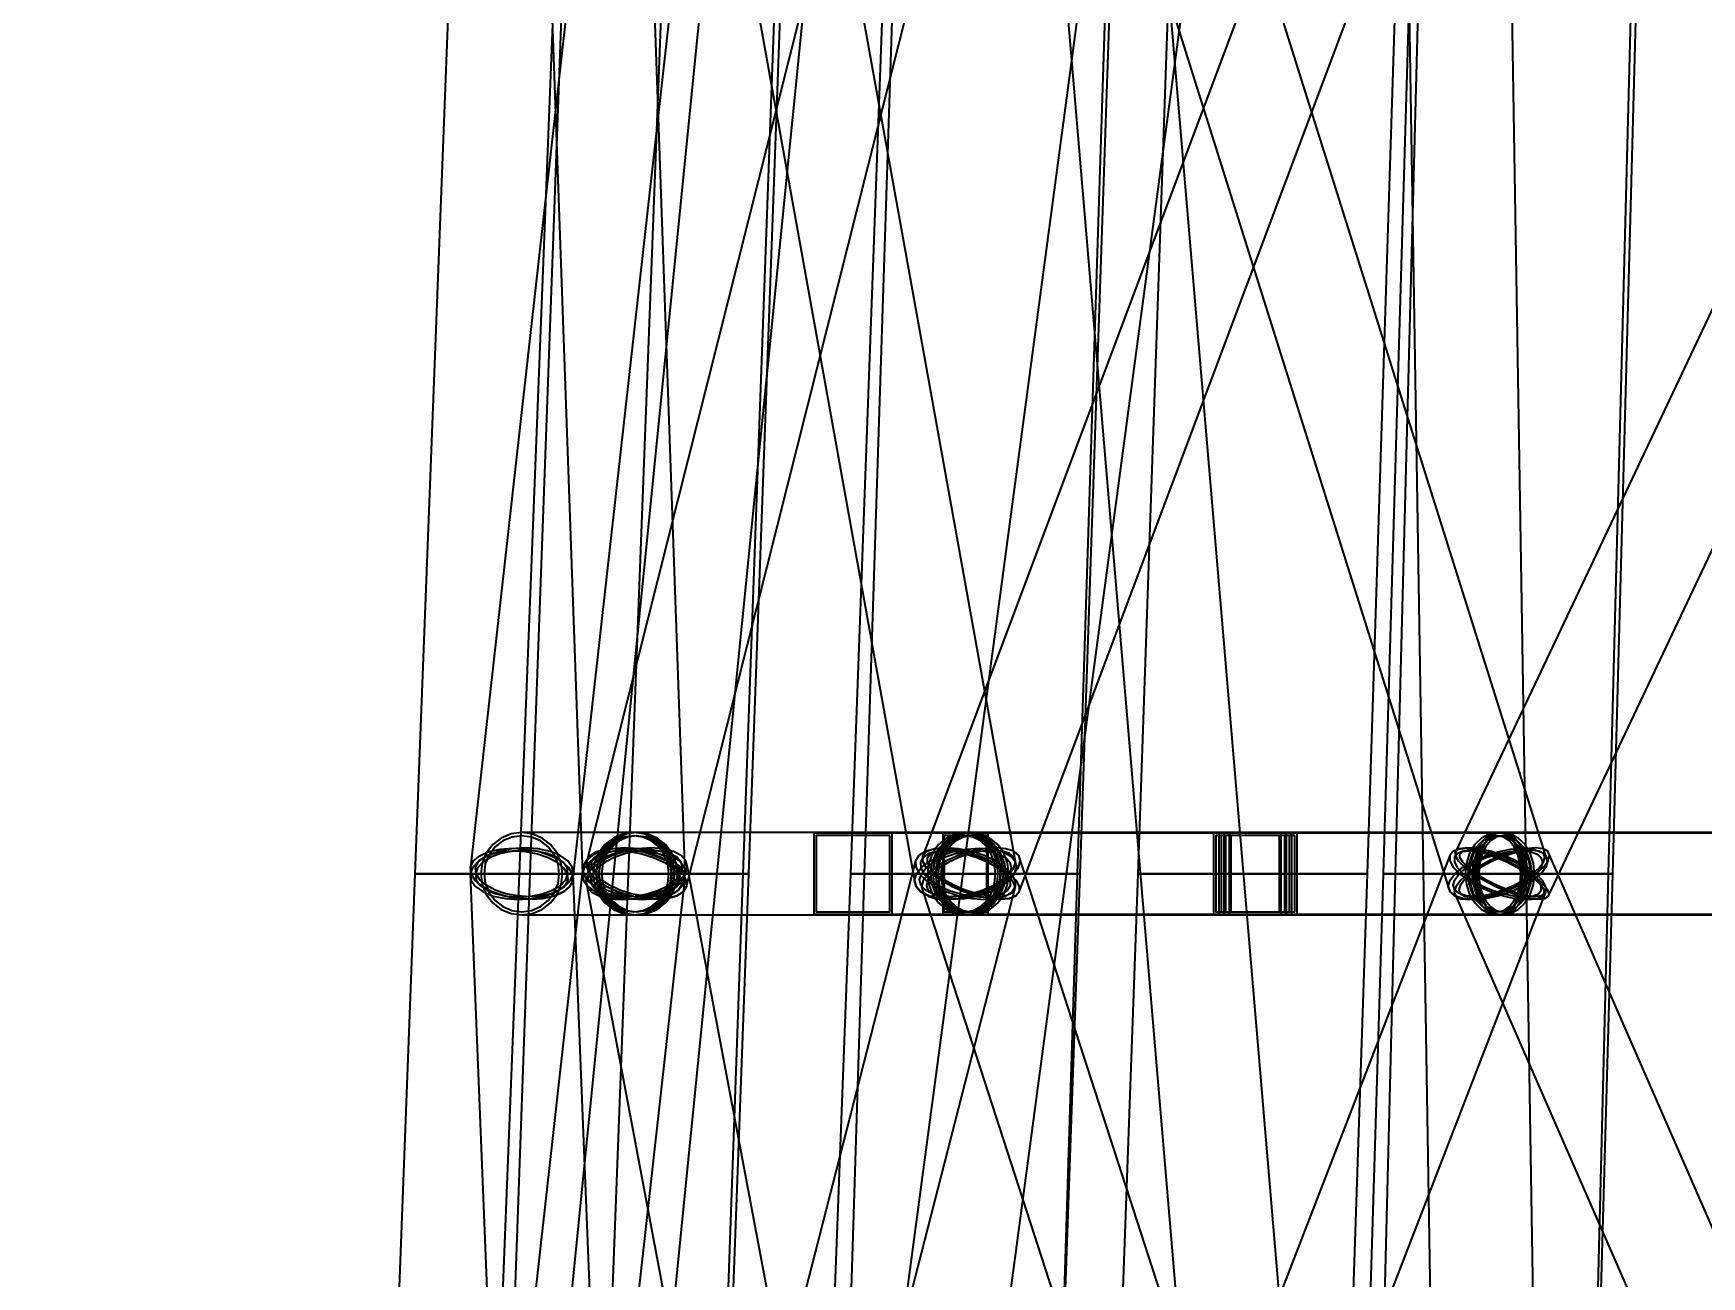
# Model space of a CAD drawing. Header units: millimetres. Extents: x -123812 to 252100, y -3000 to 639000.
# Drawn here: x -18891 to -10661, y 300514 to 306643 of the extents above; entities that cross this region are included whole.
import ezdxf

# ---------------------------------------------------------------- set-up
doc = ezdxf.new("R2010")
doc.units = ezdxf.units.MM
doc.layers.add('D-STR-DIM', color=7, linetype='Continuous', lineweight=13)
doc.layers.add('D-STR-STRC', color=7, linetype='Continuous', lineweight=25)
doc.styles.add('OpenSansCondensed-Light', font='OpenSansCondensed-Light.ttf')
doc.styles.add('TOWER_UNICODE', font='Arial Unicode.ttf')
doc.dimstyles.new('EZDXF', dxfattribs={"dimtxt": 0.25, "dimasz": 0.175, "dimexe": 0.375, "dimexo": 0.125, "dimgap": 0.1, "dimtad": 1, "dimlfac": 100, "dimzin": 12, "dimdsep": 46, "dimtxsty": 'OpenSansCondensed-Light', "dimblk": 'ARCHTICK', "dimcen": 2.5, "dimazin": 3, "dimtfac": 0.5, "dimtmove": 2, "dimatfit": 3})

# ---------------------------------------------------------------- blocks, each defined once
blk = doc.blocks.new('_ARCHTICK')
at = {"color": 0, "linetype": 'BYBLOCK', "const_width": 0.15}
blk.add_lwpolyline([(-0.5, -0.5), (0.5, 0.5)], dxfattribs=at)

msp = doc.modelspace()

# ---------------------------------------------------------------- linework, layer by layer
at = {"layer": 'D-STR-STRC'}
for points in [[(-13772.4, 325024.8), (-16276.9, 300024.8), (-16268.2, 300014.9), (-16243, 300003.9), (-16202.8, 299992.6), (-16150.5, 299981.9), (-16089.5, 299972.4), (-16024.1, 299964.8), (-15958.7, 299959.5), (-15897.7, 299957.1), (-15845.4, 299957.5), (-15805.2, 299960.9), (-15780, 299966.9), (-15771.3, 299975.2), (-13266.9, 324975.2)], [(-15332.3, 324979), (-13216.5, 299979), (-13207.9, 299970.7), (-13182.6, 299964.5), (-13142.4, 299960.6), (-13090, 299959.5), (-13028.9, 299961.1), (-12963.4, 299965.3), (-12897.9, 299972), (-12836.9, 299980.5), (-12784.4, 299990.4), (-12744.2, 300000.9), (-12718.9, 300011.3), (-12710.3, 300021), (-14826.1, 325021)], [(-11290.5, 325033.3), (-14636.1, 300033.3), (-14627.5, 300025), (-14602.4, 300015), (-14562.4, 300004), (-14510.2, 299992.7), (-14449.5, 299981.9), (-14384.3, 299972.4), (-14319.2, 299964.7), (-14258.4, 299959.4), (-14206.3, 299956.9), (-14166.3, 299957.4), (-14141.1, 299960.7), (-14132.5, 299966.7), (-10786.9, 324966.7)], [(-12401.1, 324996), (-11993.3, 299996), (-11984.7, 299984), (-11959.3, 299973), (-11918.9, 299963.9), (-11866.3, 299957.3), (-11805.1, 299953.5), (-11739.3, 299953), (-11673.6, 299955.6), (-11612.4, 299961.3), (-11559.8, 299969.6), (-11519.4, 299979.9), (-11494, 299991.7), (-11485.4, 300004), (-11893.2, 325004)], [(-8325.3, 310108.8), (-11875.6, 302608.8), (-11875.6, 302588.9), (-11860, 302562.8), (-11829.8, 302532.5), (-11787.2, 302500), (-11734.8, 302467.5), (-11676.5, 302437.2), (-11616, 302411.1), (-11557.6, 302391.2), (-11505.3, 302378.6), (-11462.5, 302374.3), (-11432.2, 302378.6), (-11416.5, 302391.2), (-7866.3, 309891.2)], [(-15892.9, 310032.6), (-16733.5, 302532.6), (-16730.8, 302500), (-16711.1, 302467.4), (-16675.8, 302437), (-16627.2, 302411), (-16568.8, 302390.9), (-16504.4, 302378.4), (-16438.4, 302374.1), (-16375.5, 302378.4), (-16319.7, 302390.9), (-16275, 302411), (-16244.4, 302437), (-16230, 302467.4), (-15389.3, 309967.4)], [(-14269, 310062.9), (-16160.9, 302562.9), (-16160.1, 302532.6), (-16142.6, 302500), (-16109.6, 302467.4), (-16063.3, 302437.1), (-16006.9, 302411), (-15944.2, 302391), (-15879.5, 302378.4), (-15817.3, 302374.2), (-15761.6, 302378.4), (-15716.4, 302391), (-15684.7, 302411), (-15668.8, 302437.1), (-13776.8, 309937.1)], [(-15894.1, 309967.4), (-14543.2, 302467.4), (-14535.9, 302437.1), (-14512, 302411), (-14473.2, 302391), (-14422, 302378.4), (-14362, 302374.2), (-14297.3, 302378.4), (-14232.2, 302391), (-14171.2, 302411), (-14118.5, 302437.1), (-14077.6, 302467.4), (-14051.3, 302500), (-14041.5, 302532.6), (-15392.4, 310032.6)], [(-11687.3, 310088.9), (-14503.5, 302588.9), (-14503.8, 302562.9), (-14487.8, 302532.5), (-14456.7, 302500), (-14412.5, 302467.5), (-14358.4, 302437.1), (-14297.9, 302411.1), (-14235.2, 302391.1), (-14174.6, 302378.5), (-14120.2, 302374.3), (-14075.7, 302378.5), (-14044.1, 302391.1), (-14027.7, 302411.1), (-11211.5, 309911.1)], [(-14271.5, 309937.2), (-11910.4, 302437.2), (-11902.1, 302411.1), (-11877.6, 302391.2), (-11838.8, 302378.6), (-11788.1, 302374.3), (-11729.2, 302378.6), (-11666, 302391.2), (-11602.7, 302411.1), (-11543.8, 302437.2), (-11493.3, 302467.5), (-11454.5, 302500), (-11430.1, 302532.5), (-11421.8, 302562.8), (-13782.9, 310062.8)], [(-16447.3, 310000), (-16181.7, 302500), (-16176.6, 302467.4), (-16154.6, 302437), (-16117.1, 302411), (-16066.8, 302390.9), (-16007, 302378.4), (-15941.9, 302374.1), (-15875.8, 302378.4), (-15813.3, 302390.9), (-15758.6, 302411), (-15715.5, 302437), (-15686.9, 302467.4), (-15674.7, 302500), (-15940.2, 310000)], [(-8247.6, 302703.2), (-11666.1, 302703.2), (-11698, 302696.3), (-11727.8, 302676), (-11753.4, 302643.7), (-11773, 302601.6), (-11785.3, 302552.6), (-11789.5, 302500), (-11785.3, 302447.4), (-11773, 302398.4), (-11753.4, 302356.3), (-11727.8, 302324), (-11698, 302303.7), (-11666.1, 302296.8), (-8247.6, 302296.8)], [(-8234.2, 302703.2), (-11646.1, 302703.2), (-11678.1, 302696.3), (-11708, 302676), (-11733.7, 302643.7), (-11753.3, 302601.6), (-11765.7, 302552.6), (-11769.9, 302500), (-11765.7, 302447.4), (-11753.3, 302398.4), (-11733.7, 302356.3), (-11708, 302324), (-11678.1, 302303.7), (-11646.1, 302296.8), (-8234.2, 302296.8)], [(-16514.9, 294967.1), (-15676.5, 302467.1), (-15679, 302500), (-15698.5, 302532.9), (-15733.6, 302563.6), (-15782, 302589.9), (-15840.4, 302610.1), (-15904.8, 302622.8), (-15970.7, 302627.1), (-16033.8, 302622.8), (-16089.6, 302610.1), (-16134.5, 302589.9), (-16165.3, 302563.6), (-16179.9, 302532.9), (-17018.3, 295032.9)], [(-15928.3, 295000), (-16228.4, 302500), (-16233.1, 302532.9), (-16254.7, 302563.6), (-16291.8, 302590), (-16341.9, 302610.2), (-16401.5, 302622.9), (-16466.6, 302627.2), (-16532.7, 302622.9), (-16595.3, 302610.2), (-16650.2, 302590), (-16693.6, 302563.6), (-16722.6, 302532.9), (-16735.1, 302500), (-16435.1, 295000)], [(-15970, 294936.4), (-14046.4, 302436.4), (-14047.2, 302467.1), (-14064.7, 302500), (-14097.7, 302532.9), (-14143.9, 302563.6), (-14200.3, 302589.9), (-14262.9, 302610.2), (-14327.6, 302622.9), (-14389.8, 302627.2), (-14445.4, 302622.9), (-14490.6, 302610.2), (-14522.3, 302589.9), (-14538.3, 302563.6), (-16461.8, 295063.6)], [(-14249.4, 295033), (-15664.3, 302533), (-15671.1, 302563.7), (-15694.4, 302590.1), (-15732.8, 302610.3), (-15783.6, 302623.1), (-15843.3, 302627.4), (-15907.9, 302623.1), (-15973, 302610.3), (-16034.1, 302590.1), (-16087.1, 302563.7), (-16128.3, 302533), (-16155, 302500), (-16165.3, 302467), (-14750.3, 294967)], [(-14330.9, 294909.8), (-11428.7, 302409.8), (-11428.9, 302436.2), (-11445.3, 302467), (-11476.7, 302500), (-11521.1, 302533), (-11575.3, 302563.8), (-11635.7, 302590.2), (-11698.2, 302610.4), (-11758.5, 302623.2), (-11812.5, 302627.5), (-11856.5, 302623.2), (-11887.6, 302610.4), (-11903.5, 302590.2), (-14805.7, 295090.2)], [(-11598.8, 295090.2), (-14029.9, 302590.2), (-14054.1, 302610.5), (-14092.7, 302623.2), (-14143.1, 302627.6), (-14201.8, 302623.2), (-14264.9, 302610.5), (-14328, 302590.2), (-14386.9, 302563.8), (-14437.5, 302533), (-14476.4, 302500), (-14500.9, 302467), (-14509.4, 302436.2), (-14501.3, 302409.8), (-12070.2, 294909.8)], [(-8139.5, 295110.6), (-11419.4, 302610.6), (-11443.3, 302623.4), (-11481, 302627.7), (-11530, 302623.4), (-11586.9, 302610.6), (-11647.8, 302590.3), (-11708.6, 302563.9), (-11765.1, 302533.1), (-11813.6, 302500), (-11850.6, 302466.9), (-11873.6, 302436.1), (-11881.2, 302409.7), (-11872.7, 302389.4), (-8592.9, 294889.4)]]:
    msp.add_lwpolyline(points, dxfattribs=at)
for points in [[(-17008, 302500), (-15955.5, 302500), (-15668.2, 310000), (-16719.3, 310000)], [(-16494.7, 302500), (-15361.7, 302500), (-15086.6, 310000), (-16199.8, 310000)], [(-16441.1, 302500), (-15388.6, 302500), (-15115.5, 310000), (-16166.7, 310000)], [(-14858.9, 302500), (-13725.8, 302500), (-13470.6, 310000), (-14583.8, 310000)], [(-14791.9, 302500), (-13739.3, 302500), (-13497.3, 310000), (-14548.5, 310000)], [(-13442.8, 302500), (-12309.8, 302500), (-12069.1, 310000), (-13182.3, 310000)], [(-12232.6, 302500), (-11099.6, 302500), (-10896, 310000), (-12009.2, 310000)], [(-12172.3, 302500), (-11119.8, 302500), (-10923.8, 310000), (-11974.9, 310000)], [(-16683.3, 302500), (-16676.4, 302447.4), (-16656.3, 302398.4), (-16624.2, 302356.3), (-16582.5, 302324), (-16533.9, 302303.7), (-16481.7, 302296.8), (-15928.2, 302296.8), (-15876, 302303.7), (-15827.4, 302324), (-15785.7, 302356.3), (-15753.7, 302398.4), (-15733.5, 302447.4), (-15726.7, 302500), (-15733.5, 302552.6), (-15753.7, 302601.6), (-15785.7, 302643.7), (-15827.4, 302676), (-15876, 302696.3), (-15928.2, 302703.2), (-16481.7, 302703.2), (-16533.9, 302696.3), (-16582.5, 302676), (-16624.2, 302643.7), (-16656.3, 302601.6), (-16676.4, 302552.6)], [(-16683.3, 302500), (-16676.4, 302447.4), (-16656.3, 302398.4), (-16624.2, 302356.3), (-16582.5, 302324), (-16533.9, 302303.7), (-16481.7, 302296.8), (-16429.6, 302303.7), (-16381, 302324), (-16339.3, 302356.3), (-16307.2, 302398.4), (-16287.1, 302447.4), (-16280.2, 302500), (-16287.1, 302552.6), (-16307.2, 302601.6), (-16339.3, 302643.7), (-16381, 302676), (-16429.6, 302696.3), (-16481.7, 302703.2), (-16533.9, 302696.3), (-16582.5, 302676), (-16624.2, 302643.7), (-16656.3, 302601.6), (-16676.4, 302552.6)], [(-16683.2, 302500), (-16676.3, 302447.4), (-16656.2, 302398.4), (-16624.2, 302356.3), (-16582.5, 302324), (-16533.9, 302303.7), (-16481.7, 302296.8), (-15914.8, 302296.8), (-15862.7, 302303.7), (-15814.1, 302324), (-15772.4, 302356.3), (-15740.4, 302398.4), (-15720.3, 302447.4), (-15713.4, 302500), (-15720.3, 302552.6), (-15740.4, 302601.6), (-15772.4, 302643.7), (-15814.1, 302676), (-15862.7, 302696.3), (-15914.8, 302703.2), (-16481.7, 302703.2), (-16533.9, 302696.3), (-16582.5, 302676), (-16624.2, 302643.7), (-16656.2, 302601.6), (-16676.3, 302552.6)], [(-16683.2, 302500), (-16676.3, 302447.4), (-16656.2, 302398.4), (-16624.2, 302356.3), (-16582.5, 302324), (-16533.9, 302303.7), (-16481.7, 302296.8), (-16429.6, 302303.7), (-16381, 302324), (-16339.3, 302356.3), (-16307.3, 302398.4), (-16287.2, 302447.4), (-16280.3, 302500), (-16287.2, 302552.6), (-16307.3, 302601.6), (-16339.3, 302643.7), (-16381, 302676), (-16429.6, 302696.3), (-16481.7, 302703.2), (-16533.9, 302696.3), (-16582.5, 302676), (-16624.2, 302643.7), (-16656.2, 302601.6), (-16676.3, 302552.6)], [(-16129.7, 302500), (-16122.8, 302447.4), (-16102.7, 302398.4), (-16070.7, 302356.3), (-16029, 302324), (-15980.3, 302303.7), (-15928.2, 302296.8), (-15876, 302303.7), (-15827.4, 302324), (-15785.7, 302356.3), (-15753.7, 302398.4), (-15733.5, 302447.4), (-15726.7, 302500), (-15733.5, 302552.6), (-15753.7, 302601.6), (-15785.7, 302643.7), (-15827.4, 302676), (-15876, 302696.3), (-15928.2, 302703.2), (-15980.3, 302696.3), (-16029, 302676), (-16070.7, 302643.7), (-16102.7, 302601.6), (-16122.8, 302552.6)], [(-16116.3, 302500), (-16109.4, 302447.4), (-16089.3, 302398.4), (-16057.3, 302356.3), (-16015.5, 302324), (-15967, 302303.7), (-15914.8, 302296.8), (-15862.7, 302303.7), (-15814.1, 302324), (-15772.4, 302356.3), (-15740.4, 302398.4), (-15720.3, 302447.4), (-15713.4, 302500), (-15720.3, 302552.6), (-15740.4, 302601.6), (-15772.4, 302643.7), (-15814.1, 302676), (-15862.7, 302696.3), (-15914.8, 302703.2), (-15967, 302696.3), (-16015.5, 302676), (-16057.3, 302643.7), (-16089.3, 302601.6), (-16109.4, 302552.6)], [(-16116.1, 302500), (-16109.7, 302447.4), (-16090.9, 302398.4), (-16061.1, 302356.3), (-16022.2, 302324), (-15976.8, 302303.7), (-15928.2, 302296.8), (-14292.3, 302296.8), (-14243.7, 302303.7), (-14198.4, 302324), (-14159.5, 302356.3), (-14129.6, 302398.4), (-14110.8, 302447.4), (-14104.4, 302500), (-14110.8, 302552.6), (-14129.6, 302601.6), (-14159.5, 302643.7), (-14198.4, 302676), (-14243.7, 302696.3), (-14292.3, 302703.2), (-15928.2, 302703.2), (-15976.8, 302696.3), (-16022.2, 302676), (-16061.1, 302643.7), (-16090.9, 302601.6), (-16109.7, 302552.6)], [(-16116.1, 302500), (-16109.7, 302447.4), (-16090.9, 302398.4), (-16061.1, 302356.3), (-16022.2, 302324), (-15976.8, 302303.7), (-15928.2, 302296.8), (-15879.6, 302303.7), (-15834.2, 302324), (-15795.3, 302356.3), (-15765.4, 302398.4), (-15746.7, 302447.4), (-15740.3, 302500), (-15746.7, 302552.6), (-15765.4, 302601.6), (-15795.3, 302643.7), (-15834.2, 302676), (-15879.6, 302696.3), (-15928.2, 302703.2), (-15976.8, 302696.3), (-16022.2, 302676), (-16061.1, 302643.7), (-16090.9, 302601.6), (-16109.7, 302552.6)], [(-16102.5, 302500), (-16096.1, 302447.4), (-16077.4, 302398.4), (-16047.6, 302356.3), (-16008.7, 302324), (-15963.4, 302303.7), (-15914.8, 302296.8), (-14265.6, 302296.8), (-14217, 302303.7), (-14171.8, 302324), (-14132.9, 302356.3), (-14103.1, 302398.4), (-14084.3, 302447.4), (-14077.9, 302500), (-14084.3, 302552.6), (-14103.1, 302601.6), (-14132.9, 302643.7), (-14171.8, 302676), (-14217, 302696.3), (-14265.6, 302703.2), (-15914.8, 302703.2), (-15963.4, 302696.3), (-16008.7, 302676), (-16047.6, 302643.7), (-16077.4, 302601.6), (-16096.1, 302552.6)], [(-16102.5, 302500), (-16096.1, 302447.4), (-16077.4, 302398.4), (-16047.6, 302356.3), (-16008.7, 302324), (-15963.4, 302303.7), (-15914.8, 302296.8), (-15866.3, 302303.7), (-15821, 302324), (-15782.1, 302356.3), (-15752.3, 302398.4), (-15733.5, 302447.4), (-15727.1, 302500), (-15733.5, 302552.6), (-15752.3, 302601.6), (-15782.1, 302643.7), (-15821, 302676), (-15866.3, 302696.3), (-15914.8, 302703.2), (-15963.4, 302696.3), (-16008.7, 302676), (-16047.6, 302643.7), (-16077.4, 302601.6), (-16096.1, 302552.6)], [(-15039.9, 302300), (-12683, 302300), (-12683, 302700), (-15039.9, 302700)], [(-14653.3, 302700), (-15039.9, 302700), (-15039.9, 302300), (-14653.3, 302300)], [(-15039.8, 302300), (-12656.4, 302300), (-12656.4, 302700), (-15039.8, 302700)], [(-14653.5, 302700), (-15039.8, 302700), (-15039.8, 302300), (-14653.5, 302300)], [(-14480.3, 302500), (-14473.9, 302447.4), (-14455.1, 302398.4), (-14425.2, 302356.3), (-14386.3, 302324), (-14341, 302303.7), (-14292.3, 302296.8), (-14243.7, 302303.7), (-14198.4, 302324), (-14159.5, 302356.3), (-14129.6, 302398.4), (-14110.8, 302447.4), (-14104.4, 302500), (-14110.8, 302552.6), (-14129.6, 302601.6), (-14159.5, 302643.7), (-14198.4, 302676), (-14243.7, 302696.3), (-14292.3, 302703.2), (-14341, 302696.3), (-14386.3, 302676), (-14425.2, 302643.7), (-14455.1, 302601.6), (-14473.9, 302552.6)], [(-14453.3, 302500), (-14446.9, 302447.4), (-14428.2, 302398.4), (-14398.3, 302356.3), (-14359.5, 302324), (-14314.2, 302303.7), (-14265.6, 302296.8), (-14217, 302303.7), (-14171.8, 302324), (-14132.9, 302356.3), (-14103.1, 302398.4), (-14084.3, 302447.4), (-14077.9, 302500), (-14084.3, 302552.6), (-14103.1, 302601.6), (-14132.9, 302643.7), (-14171.8, 302676), (-14217, 302696.3), (-14265.6, 302703.2), (-14314.2, 302696.3), (-14359.5, 302676), (-14398.3, 302643.7), (-14428.2, 302601.6), (-14446.9, 302552.6)], [(-14453.3, 302500), (-14447.8, 302447.4), (-14431.7, 302398.4), (-14406.1, 302356.3), (-14372.8, 302324), (-14334, 302303.7), (-14292.3, 302296.8), (-11666.1, 302296.8), (-11624.5, 302303.7), (-11585.6, 302324), (-11552.3, 302356.3), (-11526.8, 302398.4), (-11510.7, 302447.4), (-11505.2, 302500), (-11510.7, 302552.6), (-11526.8, 302601.6), (-11552.3, 302643.7), (-11585.6, 302676), (-11624.5, 302696.3), (-11666.1, 302703.2), (-14292.3, 302703.2), (-14334, 302696.3), (-14372.8, 302676), (-14406.1, 302643.7), (-14431.7, 302601.6), (-14447.8, 302552.6)], [(-14453.3, 302500), (-14447.8, 302447.4), (-14431.7, 302398.4), (-14406.1, 302356.3), (-14372.8, 302324), (-14334, 302303.7), (-14292.3, 302296.8), (-14250.7, 302303.7), (-14211.9, 302324), (-14178.6, 302356.3), (-14153, 302398.4), (-14136.9, 302447.4), (-14131.4, 302500), (-14136.9, 302552.6), (-14153, 302601.6), (-14178.6, 302643.7), (-14211.9, 302676), (-14250.7, 302696.3), (-14292.3, 302703.2), (-14334, 302696.3), (-14372.8, 302676), (-14406.1, 302643.7), (-14431.7, 302601.6), (-14447.8, 302552.6)], [(-14426.9, 302500), (-14421.4, 302447.4), (-14405.3, 302398.4), (-14379.6, 302356.3), (-14346.3, 302324), (-14307.4, 302303.7), (-14265.6, 302296.8), (-11646.1, 302296.8), (-11604.3, 302303.7), (-11565.4, 302324), (-11532, 302356.3), (-11506.4, 302398.4), (-11490.3, 302447.4), (-11484.8, 302500), (-11490.3, 302552.6), (-11506.4, 302601.6), (-11532, 302643.7), (-11565.4, 302676), (-11604.3, 302696.3), (-11646.1, 302703.2), (-14265.6, 302703.2), (-14307.4, 302696.3), (-14346.3, 302676), (-14379.6, 302643.7), (-14405.3, 302601.6), (-14421.4, 302552.6)], [(-14426.9, 302500), (-14421.4, 302447.4), (-14405.3, 302398.4), (-14379.6, 302356.3), (-14346.3, 302324), (-14307.4, 302303.7), (-14265.6, 302296.8), (-14223.9, 302303.7), (-14185, 302324), (-14151.6, 302356.3), (-14126, 302398.4), (-14109.9, 302447.4), (-14104.4, 302500), (-14109.9, 302552.6), (-14126, 302601.6), (-14151.6, 302643.7), (-14185, 302676), (-14223.9, 302696.3), (-14265.6, 302703.2), (-14307.4, 302696.3), (-14346.3, 302676), (-14379.6, 302643.7), (-14405.3, 302601.6), (-14421.4, 302552.6)], [(-14403.7, 302300), (-7317.9, 302300), (-7317.9, 302700), (-14403.7, 302700)], [(-14181, 302700), (-14403.7, 302700), (-14403.7, 302300), (-14181, 302300)], [(-12683, 302700), (-13069.6, 302700), (-13069.6, 302300), (-12683, 302300)], [(-12656.4, 302700), (-13042.7, 302700), (-13042.7, 302300), (-12656.4, 302300)], [(-13017.4, 302300), (-7288.3, 302300), (-7288.3, 302700), (-13017.4, 302700)], [(-12735.2, 302700), (-13017.4, 302700), (-13017.4, 302300), (-12735.2, 302300)], [(-12991.1, 302300), (-7275.7, 302300), (-7275.7, 302700), (-12991.1, 302700)], [(-12708, 302700), (-12991.1, 302700), (-12991.1, 302300), (-12708, 302300)], [(-11827, 302500), (-11821.5, 302447.4), (-11805.4, 302398.4), (-11779.9, 302356.3), (-11746.6, 302324), (-11707.7, 302303.7), (-11666.1, 302296.8), (-11624.5, 302303.7), (-11585.6, 302324), (-11552.3, 302356.3), (-11526.8, 302398.4), (-11510.7, 302447.4), (-11505.2, 302500), (-11510.7, 302552.6), (-11526.8, 302601.6), (-11552.3, 302643.7), (-11585.6, 302676), (-11624.5, 302696.3), (-11666.1, 302703.2), (-11707.7, 302696.3), (-11746.6, 302676), (-11779.9, 302643.7), (-11805.4, 302601.6), (-11821.5, 302552.6)], [(-11807.3, 302500), (-11801.8, 302447.4), (-11785.7, 302398.4), (-11760.1, 302356.3), (-11726.7, 302324), (-11687.8, 302303.7), (-11646.1, 302296.8), (-11604.3, 302303.7), (-11565.4, 302324), (-11532, 302356.3), (-11506.4, 302398.4), (-11490.3, 302447.4), (-11484.8, 302500), (-11490.3, 302552.6), (-11506.4, 302601.6), (-11532, 302643.7), (-11565.4, 302676), (-11604.3, 302696.3), (-11646.1, 302703.2), (-11687.8, 302696.3), (-11726.7, 302676), (-11760.1, 302643.7), (-11785.7, 302601.6), (-11801.8, 302552.6)], [(-11789.5, 302500), (-11785.3, 302447.4), (-11773, 302398.4), (-11753.4, 302356.3), (-11727.8, 302324), (-11698, 302303.7), (-11666.1, 302296.8), (-11634.2, 302303.7), (-11604.4, 302324), (-11578.8, 302356.3), (-11559.2, 302398.4), (-11546.9, 302447.4), (-11542.7, 302500), (-11546.9, 302552.6), (-11559.2, 302601.6), (-11578.8, 302643.7), (-11604.4, 302676), (-11634.2, 302696.3), (-11666.1, 302703.2), (-11698, 302696.3), (-11727.8, 302676), (-11753.4, 302643.7), (-11773, 302601.6), (-11785.3, 302552.6)], [(-11769.9, 302500), (-11765.7, 302447.4), (-11753.3, 302398.4), (-11733.7, 302356.3), (-11708, 302324), (-11678.1, 302303.7), (-11646.1, 302296.8), (-11614, 302303.7), (-11584.1, 302324), (-11558.4, 302356.3), (-11538.8, 302398.4), (-11526.4, 302447.4), (-11522.2, 302500), (-11526.4, 302552.6), (-11538.8, 302601.6), (-11558.4, 302643.7), (-11584.1, 302676), (-11614, 302696.3), (-11646.1, 302703.2), (-11678.1, 302696.3), (-11708, 302676), (-11733.7, 302643.7), (-11753.3, 302601.6), (-11765.7, 302552.6)], [(-16735.1, 302500), (-16730.4, 302467.1), (-16708.8, 302436.4), (-16671.7, 302410), (-16621.6, 302389.8), (-16562, 302377.1), (-16496.9, 302372.8), (-16430.8, 302377.1), (-16368.2, 302389.8), (-16313.3, 302410), (-16269.9, 302436.4), (-16240.9, 302467.1), (-16228.4, 302500), (-16233.1, 302532.9), (-16254.7, 302563.6), (-16291.8, 302590), (-16341.9, 302610.2), (-16401.5, 302622.9), (-16466.6, 302627.2), (-16532.7, 302622.9), (-16595.3, 302610.2), (-16650.2, 302590), (-16693.6, 302563.6), (-16722.6, 302532.9)], [(-16232.7, 302500), (-16230, 302467.4), (-16244.4, 302437), (-16275, 302411), (-16319.7, 302390.9), (-16375.5, 302378.4), (-16438.4, 302374.1), (-16504.4, 302378.4), (-16568.8, 302390.9), (-16627.2, 302411), (-16675.8, 302437), (-16711.1, 302467.4), (-16730.8, 302500), (-16733.5, 302532.6), (-16719.1, 302563), (-16688.5, 302589), (-16643.8, 302609.1), (-16588, 302621.6), (-16525.1, 302625.9), (-16459.1, 302621.6), (-16394.7, 302609.1), (-16336.3, 302589), (-16287.7, 302563), (-16252.4, 302532.6)], [(-16710.2, 302500), (-16706, 302470.3), (-16686.4, 302442.6), (-16653, 302418.9), (-16607.8, 302400.7), (-16554.1, 302389.2), (-16495.4, 302385.3), (-16435.9, 302389.2), (-16379.4, 302400.7), (-16329.9, 302418.9), (-16290.8, 302442.6), (-16264.6, 302470.3), (-16253.3, 302500), (-16257.5, 302529.7), (-16277.1, 302557.4), (-16310.5, 302581.1), (-16355.7, 302599.3), (-16409.4, 302610.8), (-16468, 302614.7), (-16527.6, 302610.8), (-16584.1, 302599.3), (-16633.6, 302581.1), (-16672.7, 302557.4), (-16698.9, 302529.7)], [(-16257.2, 302500), (-16254.8, 302470.6), (-16267.8, 302443.2), (-16295.4, 302419.7), (-16335.7, 302401.7), (-16385.9, 302390.3), (-16442.7, 302386.5), (-16502.1, 302390.3), (-16560.2, 302401.7), (-16612.9, 302419.7), (-16656.7, 302443.2), (-16688.5, 302470.6), (-16706.3, 302500), (-16708.7, 302529.4), (-16695.7, 302556.8), (-16668.1, 302580.3), (-16627.8, 302598.3), (-16577.6, 302609.7), (-16520.8, 302613.5), (-16461.4, 302609.7), (-16403.3, 302598.3), (-16350.6, 302580.3), (-16306.8, 302556.8), (-16275, 302529.4)], [(-16667.4, 302500), (-16661.1, 302451.5), (-16642.5, 302406.4), (-16613, 302367.6), (-16574.6, 302337.9), (-16529.8, 302319.2), (-16481.7, 302312.8), (-16433.7, 302319.2), (-16388.9, 302337.9), (-16350.5, 302367.6), (-16321, 302406.4), (-16302.4, 302451.5), (-16296.1, 302500), (-16302.4, 302548.5), (-16321, 302593.6), (-16350.5, 302632.4), (-16388.9, 302662.1), (-16433.7, 302680.8), (-16481.7, 302687.2), (-16529.8, 302680.8), (-16574.6, 302662.1), (-16613, 302632.4), (-16642.5, 302593.6), (-16661.1, 302548.5)], [(-16667.3, 302500), (-16661, 302451.5), (-16642.5, 302406.4), (-16613, 302367.6), (-16574.5, 302337.9), (-16529.8, 302319.2), (-16481.7, 302312.8), (-16433.7, 302319.2), (-16389, 302337.9), (-16350.5, 302367.6), (-16321, 302406.4), (-16302.5, 302451.5), (-16296.2, 302500), (-16302.5, 302548.5), (-16321, 302593.6), (-16350.5, 302632.4), (-16389, 302662.1), (-16433.7, 302680.8), (-16481.7, 302687.2), (-16529.8, 302680.8), (-16574.5, 302662.1), (-16613, 302632.4), (-16642.5, 302593.6), (-16661, 302548.5)], [(-15674.7, 302500), (-15686.9, 302467.4), (-15715.5, 302437), (-15758.6, 302411), (-15813.3, 302390.9), (-15875.8, 302378.4), (-15941.9, 302374.1), (-16007, 302378.4), (-16066.8, 302390.9), (-16117.1, 302411), (-16154.6, 302437), (-16176.6, 302467.4), (-16181.7, 302500), (-16169.5, 302532.6), (-16140.9, 302563), (-16097.8, 302589), (-16043.1, 302609.1), (-15980.6, 302621.6), (-15914.5, 302625.9), (-15849.4, 302621.6), (-15789.6, 302609.1), (-15739.3, 302589), (-15701.8, 302563), (-15679.8, 302532.6)], [(-16177.4, 302500), (-16157.9, 302467.1), (-16122.8, 302436.4), (-16074.4, 302410.1), (-16016, 302389.9), (-15951.6, 302377.2), (-15885.7, 302372.9), (-15822.6, 302377.2), (-15766.8, 302389.9), (-15721.9, 302410.1), (-15691.1, 302436.4), (-15676.5, 302467.1), (-15679, 302500), (-15698.5, 302532.9), (-15733.6, 302563.6), (-15782, 302589.9), (-15840.4, 302610.1), (-15904.8, 302622.8), (-15970.7, 302627.1), (-16033.8, 302622.8), (-16089.6, 302610.1), (-16134.5, 302589.9), (-16165.3, 302563.6), (-16179.9, 302532.9)], [(-16155, 302500), (-16165.3, 302467), (-16158.6, 302436.3), (-16135.2, 302409.9), (-16096.8, 302389.7), (-16046.1, 302376.9), (-15986.3, 302372.6), (-15921.7, 302376.9), (-15856.7, 302389.7), (-15795.6, 302409.9), (-15742.6, 302436.3), (-15701.3, 302467), (-15674.7, 302500), (-15664.3, 302533), (-15671.1, 302563.7), (-15694.4, 302590.1), (-15732.8, 302610.3), (-15783.6, 302623.1), (-15843.3, 302627.4), (-15907.9, 302623.1), (-15973, 302610.3), (-16034.1, 302590.1), (-16087.1, 302563.7), (-16128.3, 302533)], [(-15687, 302500), (-15669.5, 302467.4), (-15668.8, 302437.1), (-15684.7, 302411), (-15716.4, 302391), (-15761.6, 302378.4), (-15817.3, 302374.2), (-15879.5, 302378.4), (-15944.2, 302391), (-16006.9, 302411), (-16063.3, 302437.1), (-16109.6, 302467.4), (-16142.6, 302500), (-16160.1, 302532.6), (-16160.9, 302562.9), (-16144.9, 302589), (-16113.2, 302609), (-16068, 302621.6), (-16012.4, 302625.8), (-15950.1, 302621.6), (-15885.4, 302609), (-15822.7, 302589), (-15766.3, 302562.9), (-15720, 302532.6)], [(-15699.6, 302500), (-15710.6, 302470.6), (-15736.4, 302443.2), (-15775.3, 302419.7), (-15824.6, 302401.7), (-15881, 302390.3), (-15940.5, 302386.5), (-15999.3, 302390.3), (-16053.2, 302401.7), (-16098.5, 302419.7), (-16132.3, 302443.2), (-16152.2, 302470.6), (-16156.8, 302500), (-16145.8, 302529.4), (-16120, 302556.8), (-16081.1, 302580.3), (-16031.8, 302598.3), (-15975.4, 302609.7), (-15915.9, 302613.5), (-15857.1, 302609.7), (-15803.2, 302598.3), (-15757.9, 302580.3), (-15724.1, 302556.8), (-15704.2, 302529.4)], [(-16152.9, 302500), (-16135.3, 302470.3), (-16103.6, 302442.7), (-16060, 302418.9), (-16007.3, 302400.7), (-15949.3, 302389.3), (-15889.9, 302385.4), (-15833, 302389.3), (-15782.7, 302400.7), (-15742.2, 302418.9), (-15714.5, 302442.7), (-15701.3, 302470.3), (-15703.5, 302500), (-15721.1, 302529.7), (-15752.8, 302557.3), (-15796.4, 302581.1), (-15849, 302599.3), (-15907.1, 302610.7), (-15966.5, 302614.6), (-16023.4, 302610.7), (-16073.7, 302599.3), (-16114.2, 302581.1), (-16141.9, 302557.3), (-16155.1, 302529.7)], [(-16131.4, 302500), (-16140.7, 302470.3), (-16134.6, 302442.6), (-16113.5, 302418.8), (-16078.9, 302400.5), (-16033.1, 302389), (-15979.3, 302385.1), (-15921, 302389), (-15862.4, 302400.5), (-15807.3, 302418.8), (-15759.5, 302442.6), (-15722.4, 302470.3), (-15698.3, 302500), (-15689, 302529.7), (-15695.1, 302557.4), (-15716.1, 302581.2), (-15750.7, 302599.5), (-15796.5, 302611), (-15850.4, 302614.9), (-15908.6, 302611), (-15967.3, 302599.5), (-16022.4, 302581.2), (-16070.1, 302557.4), (-16107.3, 302529.7)], [(-15709.4, 302500), (-15693.7, 302470.6), (-15693, 302443.3), (-15707.4, 302419.8), (-15736, 302401.7), (-15776.7, 302390.4), (-15826.9, 302386.5), (-15883, 302390.4), (-15941.3, 302401.7), (-15997.9, 302419.8), (-16048.7, 302443.3), (-16090.5, 302470.6), (-16120.2, 302500), (-16136, 302529.4), (-16136.7, 302556.7), (-16122.3, 302580.2), (-16093.7, 302598.3), (-16053, 302609.6), (-16002.8, 302613.5), (-15946.6, 302609.6), (-15888.3, 302598.3), (-15831.8, 302580.2), (-15780.9, 302556.7), (-15739.2, 302529.4)], [(-16113.8, 302500), (-16107.5, 302451.5), (-16089, 302406.4), (-16059.5, 302367.6), (-16021, 302337.9), (-15976.2, 302319.2), (-15928.2, 302312.8), (-15880.1, 302319.2), (-15835.4, 302337.9), (-15796.9, 302367.6), (-15767.4, 302406.4), (-15748.9, 302451.5), (-15742.6, 302500), (-15748.9, 302548.5), (-15767.4, 302593.6), (-15796.9, 302632.4), (-15835.4, 302662.1), (-15880.1, 302680.8), (-15928.2, 302687.2), (-15976.2, 302680.8), (-16021, 302662.1), (-16059.5, 302632.4), (-16089, 302593.6), (-16107.5, 302548.5)], [(-16101.3, 302500), (-16095.4, 302451.5), (-16078.1, 302406.4), (-16050.6, 302367.6), (-16014.8, 302337.9), (-15973, 302319.2), (-15928.2, 302312.8), (-15883.4, 302319.2), (-15841.6, 302337.9), (-15805.8, 302367.6), (-15778.3, 302406.4), (-15761, 302451.5), (-15755.1, 302500), (-15761, 302548.5), (-15778.3, 302593.6), (-15805.8, 302632.4), (-15841.6, 302662.1), (-15883.4, 302680.8), (-15928.2, 302687.2), (-15973, 302680.8), (-16014.8, 302662.1), (-16050.6, 302632.4), (-16078.1, 302593.6), (-16095.4, 302548.5)], [(-16100.4, 302500), (-16094.1, 302451.5), (-16075.5, 302406.4), (-16046, 302367.6), (-16007.6, 302337.9), (-15962.9, 302319.2), (-15914.8, 302312.8), (-15866.8, 302319.2), (-15822, 302337.9), (-15783.6, 302367.6), (-15754.1, 302406.4), (-15735.6, 302451.5), (-15729.3, 302500), (-15735.6, 302548.5), (-15754.1, 302593.6), (-15783.6, 302632.4), (-15822, 302662.1), (-15866.8, 302680.8), (-15914.8, 302687.2), (-15962.9, 302680.8), (-16007.6, 302662.1), (-16046, 302632.4), (-16075.5, 302593.6), (-16094.1, 302548.5)], [(-16087.8, 302500), (-16081.9, 302451.5), (-16064.6, 302406.4), (-16037.1, 302367.6), (-16001.3, 302337.9), (-15959.6, 302319.2), (-15914.8, 302312.8), (-15870.1, 302319.2), (-15828.4, 302337.9), (-15792.6, 302367.6), (-15765.1, 302406.4), (-15747.8, 302451.5), (-15741.9, 302500), (-15747.8, 302548.5), (-15765.1, 302593.6), (-15792.6, 302632.4), (-15828.4, 302662.1), (-15870.1, 302680.8), (-15914.8, 302687.2), (-15959.6, 302680.8), (-16001.3, 302662.1), (-16037.1, 302632.4), (-16064.6, 302593.6), (-16081.9, 302548.5)], [(-14664.9, 302688), (-15028.3, 302688), (-15028.3, 302312), (-14664.9, 302312)], [(-14665.1, 302688), (-15028.2, 302688), (-15028.2, 302312), (-14665.1, 302312)], [(-14051.3, 302500), (-14077.6, 302467.4), (-14118.5, 302437.1), (-14171.2, 302411), (-14232.2, 302391), (-14297.3, 302378.4), (-14362, 302374.2), (-14422, 302378.4), (-14473.2, 302391), (-14512, 302411), (-14535.9, 302437.1), (-14543.2, 302467.4), (-14533.4, 302500), (-14507.1, 302532.6), (-14466.2, 302562.9), (-14413.5, 302589), (-14352.5, 302609), (-14287.4, 302621.6), (-14222.7, 302625.8), (-14162.7, 302621.6), (-14111.5, 302609), (-14072.7, 302589), (-14048.8, 302562.9), (-14041.5, 302532.6)], [(-14520, 302500), (-14487, 302467.1), (-14440.8, 302436.4), (-14384.4, 302410.1), (-14321.8, 302389.8), (-14257.1, 302377.1), (-14194.9, 302372.8), (-14139.3, 302377.1), (-14094.1, 302389.8), (-14062.4, 302410.1), (-14046.4, 302436.4), (-14047.2, 302467.1), (-14064.7, 302500), (-14097.7, 302532.9), (-14143.9, 302563.6), (-14200.3, 302589.9), (-14262.9, 302610.2), (-14327.6, 302622.9), (-14389.8, 302627.2), (-14445.4, 302622.9), (-14490.6, 302610.2), (-14522.3, 302589.9), (-14538.3, 302563.6), (-14537.5, 302532.9)], [(-14075.1, 302500), (-14098.7, 302470.6), (-14135.6, 302443.3), (-14183.1, 302419.8), (-14238.1, 302401.7), (-14296.8, 302390.4), (-14355.2, 302386.5), (-14409.3, 302390.4), (-14455.4, 302401.7), (-14490.4, 302419.8), (-14511.9, 302443.3), (-14518.5, 302470.6), (-14509.6, 302500), (-14486, 302529.4), (-14449.1, 302556.7), (-14401.6, 302580.2), (-14346.6, 302598.3), (-14287.9, 302609.6), (-14229.5, 302613.5), (-14175.4, 302609.6), (-14129.3, 302598.3), (-14094.3, 302580.2), (-14072.8, 302556.7), (-14066.2, 302529.4)], [(-14497.6, 302500), (-14467.9, 302470.3), (-14426.2, 302442.7), (-14375.4, 302418.9), (-14318.9, 302400.7), (-14260.6, 302389.2), (-14204.5, 302385.3), (-14154.3, 302389.2), (-14113.6, 302400.7), (-14085.1, 302418.9), (-14070.6, 302442.7), (-14071.3, 302470.3), (-14087.1, 302500), (-14116.8, 302529.7), (-14158.5, 302557.3), (-14209.3, 302581.1), (-14265.8, 302599.3), (-14324.1, 302610.8), (-14380.2, 302614.7), (-14430.4, 302610.8), (-14471.1, 302599.3), (-14499.6, 302581.1), (-14514.1, 302557.3), (-14513.4, 302529.7)], [(-14476.4, 302500), (-14500.9, 302467), (-14509.4, 302436.2), (-14501.3, 302409.8), (-14477.1, 302389.5), (-14438.5, 302376.8), (-14388.2, 302372.4), (-14329.4, 302376.8), (-14266.3, 302389.5), (-14203.2, 302409.8), (-14144.3, 302436.2), (-14093.7, 302467), (-14054.8, 302500), (-14030.3, 302533), (-14021.8, 302563.8), (-14029.9, 302590.2), (-14054.1, 302610.5), (-14092.7, 302623.2), (-14143.1, 302627.6), (-14201.8, 302623.2), (-14264.9, 302610.5), (-14328, 302590.2), (-14386.9, 302563.8), (-14437.5, 302533)], [(-14074.6, 302500), (-14043.4, 302467.5), (-14027.5, 302437.1), (-14027.7, 302411.1), (-14044.1, 302391.1), (-14075.7, 302378.5), (-14120.2, 302374.3), (-14174.6, 302378.5), (-14235.2, 302391.1), (-14297.9, 302411.1), (-14358.4, 302437.1), (-14412.5, 302467.5), (-14456.7, 302500), (-14487.8, 302532.5), (-14503.8, 302562.9), (-14503.5, 302588.9), (-14487.1, 302608.9), (-14455.5, 302621.5), (-14411.1, 302625.7), (-14356.7, 302621.5), (-14296, 302608.9), (-14233.4, 302588.9), (-14172.9, 302562.9), (-14118.7, 302532.5)], [(-14455.7, 302500), (-14477.8, 302470.2), (-14485.4, 302442.5), (-14478.1, 302418.7), (-14456.3, 302400.4), (-14421.5, 302388.9), (-14376.1, 302385), (-14323.1, 302388.9), (-14266.3, 302400.4), (-14209.4, 302418.7), (-14156.3, 302442.5), (-14110.6, 302470.2), (-14075.6, 302500), (-14053.5, 302529.8), (-14045.8, 302557.5), (-14053.1, 302581.3), (-14074.9, 302599.6), (-14109.7, 302611.1), (-14155.1, 302615), (-14208.1, 302611.1), (-14265, 302599.6), (-14321.9, 302581.3), (-14375, 302557.5), (-14420.6, 302529.8)], [(-14093.4, 302500), (-14065.3, 302470.7), (-14050.9, 302443.3), (-14051.1, 302419.8), (-14065.9, 302401.8), (-14094.4, 302390.5), (-14134.5, 302386.6), (-14183.5, 302390.5), (-14238.2, 302401.8), (-14294.7, 302419.8), (-14349.2, 302443.3), (-14398.1, 302470.7), (-14437.9, 302500), (-14465.9, 302529.3), (-14480.3, 302556.7), (-14480.1, 302580.2), (-14465.3, 302598.2), (-14436.9, 302609.5), (-14396.7, 302613.4), (-14347.7, 302609.5), (-14293.1, 302598.2), (-14236.5, 302580.2), (-14182, 302556.7), (-14133.2, 302529.3)], [(-14465.5, 302500), (-14459.6, 302451.5), (-14442.3, 302406.4), (-14414.8, 302367.6), (-14378.9, 302337.9), (-14337.2, 302319.2), (-14292.3, 302312.8), (-14247.5, 302319.2), (-14205.8, 302337.9), (-14169.9, 302367.6), (-14142.4, 302406.4), (-14125.1, 302451.5), (-14119.2, 302500), (-14125.1, 302548.5), (-14142.4, 302593.6), (-14169.9, 302632.4), (-14205.8, 302662.1), (-14247.5, 302680.8), (-14292.3, 302687.2), (-14337.2, 302680.8), (-14378.9, 302662.1), (-14414.8, 302632.4), (-14442.3, 302593.6), (-14459.6, 302548.5)], [(-14440.6, 302500), (-14435.5, 302451.5), (-14420.7, 302406.4), (-14397.2, 302367.6), (-14366.5, 302337.9), (-14330.7, 302319.2), (-14292.3, 302312.8), (-14254, 302319.2), (-14218.2, 302337.9), (-14187.5, 302367.6), (-14164, 302406.4), (-14149.2, 302451.5), (-14144.1, 302500), (-14149.2, 302548.5), (-14164, 302593.6), (-14187.5, 302632.4), (-14218.2, 302662.1), (-14254, 302680.8), (-14292.3, 302687.2), (-14330.7, 302680.8), (-14366.5, 302662.1), (-14397.2, 302632.4), (-14420.7, 302593.6), (-14435.5, 302548.5)], [(-14438.5, 302500), (-14432.6, 302451.5), (-14415.4, 302406.4), (-14387.9, 302367.6), (-14352.1, 302337.9), (-14310.4, 302319.2), (-14265.6, 302312.8), (-14220.9, 302319.2), (-14179.2, 302337.9), (-14143.3, 302367.6), (-14115.9, 302406.4), (-14098.6, 302451.5), (-14092.7, 302500), (-14098.6, 302548.5), (-14115.9, 302593.6), (-14143.3, 302632.4), (-14179.2, 302662.1), (-14220.9, 302680.8), (-14265.6, 302687.2), (-14310.4, 302680.8), (-14352.1, 302662.1), (-14387.9, 302632.4), (-14415.4, 302593.6), (-14432.6, 302548.5)], [(-14414.2, 302500), (-14409.1, 302451.5), (-14394.3, 302406.4), (-14370.7, 302367.6), (-14339.9, 302337.9), (-14304.1, 302319.2), (-14265.6, 302312.8), (-14227.2, 302319.2), (-14191.3, 302337.9), (-14160.6, 302367.6), (-14137, 302406.4), (-14122.1, 302451.5), (-14117.1, 302500), (-14122.1, 302548.5), (-14137, 302593.6), (-14160.6, 302632.4), (-14191.3, 302662.1), (-14227.2, 302680.8), (-14265.6, 302687.2), (-14304.1, 302680.8), (-14339.9, 302662.1), (-14370.7, 302632.4), (-14394.3, 302593.6), (-14409.1, 302548.5)], [(-14187.6, 302688), (-14397.1, 302688), (-14397.1, 302312), (-14187.6, 302312)], [(-12694.6, 302688), (-13058, 302688), (-13058, 302312), (-12694.6, 302312)], [(-12668, 302688), (-13031.1, 302688), (-13031.1, 302312), (-12668, 302312)], [(-12743.7, 302688), (-13008.9, 302688), (-13008.9, 302312), (-12743.7, 302312)], [(-12716.5, 302688), (-12982.6, 302688), (-12982.6, 302312), (-12716.5, 302312)], [(-11454.5, 302500), (-11493.3, 302467.5), (-11543.8, 302437.2), (-11602.7, 302411.1), (-11666, 302391.2), (-11729.2, 302378.6), (-11788.1, 302374.3), (-11838.8, 302378.6), (-11877.6, 302391.2), (-11902.1, 302411.1), (-11910.4, 302437.2), (-11902.1, 302467.5), (-11877.7, 302500), (-11838.9, 302532.5), (-11788.4, 302562.8), (-11729.5, 302588.9), (-11666.2, 302608.8), (-11603, 302621.4), (-11544.1, 302625.7), (-11493.4, 302621.4), (-11454.6, 302608.8), (-11430.1, 302588.9), (-11421.8, 302562.8), (-11430.1, 302532.5)], [(-11855.4, 302500), (-11811.1, 302467), (-11756.9, 302436.2), (-11696.5, 302409.8), (-11634, 302389.6), (-11573.7, 302376.8), (-11519.7, 302372.5), (-11475.7, 302376.8), (-11444.6, 302389.6), (-11428.7, 302409.8), (-11428.9, 302436.2), (-11445.3, 302467), (-11476.7, 302500), (-11521.1, 302533), (-11575.3, 302563.8), (-11635.7, 302590.2), (-11698.2, 302610.4), (-11758.5, 302623.2), (-11812.5, 302627.5), (-11856.5, 302623.2), (-11887.6, 302610.4), (-11903.5, 302590.2), (-11903.3, 302563.8), (-11886.9, 302533)], [(-11475.3, 302500), (-11510.3, 302470.7), (-11555.9, 302443.3), (-11609, 302419.9), (-11666, 302401.9), (-11723, 302390.6), (-11776.1, 302386.7), (-11821.8, 302390.6), (-11856.8, 302401.9), (-11878.8, 302419.9), (-11886.4, 302443.3), (-11878.9, 302470.7), (-11856.9, 302500), (-11821.9, 302529.3), (-11776.3, 302556.7), (-11723.2, 302580.1), (-11666.2, 302598.1), (-11609.2, 302609.4), (-11556.1, 302613.3), (-11510.4, 302609.4), (-11475.4, 302598.1), (-11453.4, 302580.1), (-11445.8, 302556.7), (-11453.3, 302529.3)], [(-11813.6, 302500), (-11850.6, 302466.9), (-11873.6, 302436.1), (-11881.2, 302409.7), (-11872.7, 302389.4), (-11848.8, 302376.6), (-11811.1, 302372.3), (-11762.1, 302376.6), (-11705.2, 302389.4), (-11644.3, 302409.7), (-11583.5, 302436.1), (-11527, 302466.9), (-11478.6, 302500), (-11441.5, 302533.1), (-11418.5, 302563.9), (-11410.9, 302590.3), (-11419.4, 302610.6), (-11443.3, 302623.4), (-11481, 302627.7), (-11530, 302623.4), (-11586.9, 302610.6), (-11647.8, 302590.3), (-11708.6, 302563.9), (-11765.1, 302533.1)], [(-11836.8, 302500), (-11796.8, 302470.2), (-11747.9, 302442.5), (-11693.5, 302418.7), (-11637.1, 302400.4), (-11582.8, 302388.9), (-11534.1, 302385), (-11494.4, 302388.9), (-11466.4, 302400.4), (-11452, 302418.7), (-11452.3, 302442.5), (-11467, 302470.2), (-11495.4, 302500), (-11535.4, 302529.8), (-11584.3, 302557.5), (-11638.7, 302581.3), (-11695.1, 302599.6), (-11749.4, 302611.1), (-11798.1, 302615), (-11837.8, 302611.1), (-11865.8, 302599.6), (-11880.2, 302581.3), (-11879.9, 302557.5), (-11865.2, 302529.8)], [(-11505, 302500), (-11462.3, 302467.5), (-11432.1, 302437.2), (-11416.5, 302411.1), (-11416.5, 302391.2), (-11432.2, 302378.6), (-11462.5, 302374.3), (-11505.3, 302378.6), (-11557.6, 302391.2), (-11616, 302411.1), (-11676.5, 302437.2), (-11734.8, 302467.5), (-11787.2, 302500), (-11829.8, 302532.5), (-11860, 302562.8), (-11875.6, 302588.9), (-11875.6, 302608.8), (-11859.9, 302621.4), (-11829.6, 302625.7), (-11786.8, 302621.4), (-11734.5, 302608.8), (-11676.1, 302588.9), (-11615.6, 302562.8), (-11557.3, 302532.5)], [(-11797.1, 302500), (-11830.4, 302470.2), (-11851.2, 302442.4), (-11858.1, 302418.6), (-11850.4, 302400.3), (-11828.9, 302388.8), (-11794.9, 302384.9), (-11750.7, 302388.8), (-11699.4, 302400.3), (-11644.5, 302418.6), (-11589.7, 302442.4), (-11538.7, 302470.2), (-11495, 302500), (-11461.7, 302529.8), (-11440.9, 302557.6), (-11434, 302581.4), (-11441.7, 302599.7), (-11463.2, 302611.2), (-11497.2, 302615.1), (-11541.4, 302611.2), (-11592.7, 302599.7), (-11647.6, 302581.4), (-11702.4, 302557.6), (-11753.4, 302529.8)], [(-11518.8, 302500), (-11480.3, 302470.7), (-11453.1, 302443.4), (-11439.1, 302419.9), (-11439.1, 302401.9), (-11453.3, 302390.6), (-11480.6, 302386.7), (-11519.1, 302390.6), (-11566.3, 302401.9), (-11619, 302419.9), (-11673.5, 302443.4), (-11726.1, 302470.7), (-11773.3, 302500), (-11811.8, 302529.3), (-11839, 302556.6), (-11853, 302580.1), (-11853, 302598.1), (-11838.8, 302609.4), (-11811.5, 302613.3), (-11773, 302609.4), (-11725.8, 302598.1), (-11673.1, 302580.1), (-11618.6, 302556.6), (-11566, 302529.3)], [(-11814.3, 302500), (-11809.3, 302451.5), (-11794.5, 302406.4), (-11770.9, 302367.6), (-11740.2, 302337.9), (-11704.5, 302319.2), (-11666.1, 302312.8), (-11627.7, 302319.2), (-11592, 302337.9), (-11561.3, 302367.6), (-11537.7, 302406.4), (-11522.9, 302451.5), (-11517.9, 302500), (-11522.9, 302548.5), (-11537.7, 302593.6), (-11561.3, 302632.4), (-11592, 302662.1), (-11627.7, 302680.8), (-11666.1, 302687.2), (-11704.5, 302680.8), (-11740.2, 302662.1), (-11770.9, 302632.4), (-11794.5, 302593.6), (-11809.3, 302548.5)], [(-11794.6, 302500), (-11789.6, 302451.5), (-11774.7, 302406.4), (-11751.1, 302367.6), (-11720.3, 302337.9), (-11684.5, 302319.2), (-11646.1, 302312.8), (-11607.6, 302319.2), (-11571.8, 302337.9), (-11541, 302367.6), (-11517.4, 302406.4), (-11502.6, 302451.5), (-11497.5, 302500), (-11502.6, 302548.5), (-11517.4, 302593.6), (-11541, 302632.4), (-11571.8, 302662.1), (-11607.6, 302680.8), (-11646.1, 302687.2), (-11684.5, 302680.8), (-11720.3, 302662.1), (-11751.1, 302632.4), (-11774.7, 302593.6), (-11789.6, 302548.5)], [(-11779.8, 302500), (-11775.9, 302451.5), (-11764.5, 302406.4), (-11746.5, 302367.6), (-11722.9, 302337.9), (-11695.5, 302319.2), (-11666.1, 302312.8), (-11636.7, 302319.2), (-11609.3, 302337.9), (-11585.7, 302367.6), (-11567.6, 302406.4), (-11556.3, 302451.5), (-11552.4, 302500), (-11556.3, 302548.5), (-11567.6, 302593.6), (-11585.7, 302632.4), (-11609.3, 302662.1), (-11636.7, 302680.8), (-11666.1, 302687.2), (-11695.5, 302680.8), (-11722.9, 302662.1), (-11746.5, 302632.4), (-11764.5, 302593.6), (-11775.9, 302548.5)], [(-11760.2, 302500), (-11756.3, 302451.5), (-11744.9, 302406.4), (-11726.8, 302367.6), (-11703.1, 302337.9), (-11675.6, 302319.2), (-11646.1, 302312.8), (-11616.5, 302319.2), (-11589, 302337.9), (-11565.3, 302367.6), (-11547.2, 302406.4), (-11535.8, 302451.5), (-11531.9, 302500), (-11535.8, 302548.5), (-11547.2, 302593.6), (-11565.3, 302632.4), (-11589, 302662.1), (-11616.5, 302680.8), (-11646.1, 302687.2), (-11675.6, 302680.8), (-11703.1, 302662.1), (-11726.8, 302632.4), (-11744.9, 302593.6), (-11756.3, 302548.5)], [(-17293.6, 295000), (-16239.6, 295000), (-15955.5, 302500), (-17008, 302500)], [(-15955.5, 302500), (-15973.4, 302500), (-16026, 302500), (-16109.6, 302500), (-16218.6, 302500), (-16345.5, 302500), (-16481.7, 302500), (-16618, 302500), (-16744.9, 302500), (-16853.9, 302500), (-16937.5, 302500), (-16990.1, 302500), (-17008, 302500), (-16990.1, 302500), (-16937.5, 302500), (-16853.9, 302500), (-16744.9, 302500), (-16618, 302500), (-16481.7, 302500), (-16345.5, 302500), (-16218.6, 302500), (-16109.6, 302500), (-16026, 302500), (-15973.4, 302500)], [(-16792.3, 295000), (-15639.5, 295000), (-15361.7, 302500), (-16494.7, 302500)], [(-16708.7, 295000), (-15654.7, 295000), (-15388.6, 302500), (-16441.1, 302500)], [(-15361.7, 302500), (-15381, 302500), (-15437.6, 302500), (-15527.6, 302500), (-15644.9, 302500), (-15781.6, 302500), (-15928.2, 302500), (-16074.8, 302500), (-16211.4, 302500), (-16328.8, 302500), (-16418.8, 302500), (-16475.4, 302500), (-16494.7, 302500), (-16475.4, 302500), (-16418.8, 302500), (-16328.8, 302500), (-16211.4, 302500), (-16074.8, 302500), (-15928.2, 302500), (-15781.6, 302500), (-15644.9, 302500), (-15527.6, 302500), (-15437.6, 302500), (-15381, 302500)], [(-15388.6, 302500), (-15406.5, 302500), (-15459.1, 302500), (-15542.7, 302500), (-15651.7, 302500), (-15778.6, 302500), (-15914.8, 302500), (-16051, 302500), (-16178, 302500), (-16287, 302500), (-16370.6, 302500), (-16423.2, 302500), (-16441.1, 302500), (-16423.2, 302500), (-16370.6, 302500), (-16287, 302500), (-16178, 302500), (-16051, 302500), (-15914.8, 302500), (-15778.6, 302500), (-15651.7, 302500), (-15542.7, 302500), (-15459.1, 302500), (-15406.5, 302500)], [(-15144.7, 295000), (-13991.9, 295000), (-13725.8, 302500), (-14858.9, 302500)], [(-15026.8, 295000), (-13972.9, 295000), (-13739.3, 302500), (-14791.9, 302500)], [(-13725.8, 302500), (-13745.1, 302500), (-13801.7, 302500), (-13891.8, 302500), (-14009.1, 302500), (-14145.7, 302500), (-14292.3, 302500), (-14439, 302500), (-14575.6, 302500), (-14692.9, 302500), (-14783, 302500), (-14839.6, 302500), (-14858.9, 302500), (-14839.6, 302500), (-14783, 302500), (-14692.9, 302500), (-14575.6, 302500), (-14439, 302500), (-14292.3, 302500), (-14145.7, 302500), (-14009.1, 302500), (-13891.8, 302500), (-13801.7, 302500), (-13745.1, 302500)], [(-13739.3, 302500), (-13757.3, 302500), (-13809.9, 302500), (-13893.5, 302500), (-14002.5, 302500), (-14129.4, 302500), (-14265.6, 302500), (-14401.8, 302500), (-14528.8, 302500), (-14637.8, 302500), (-14721.4, 302500), (-14774, 302500), (-14791.9, 302500), (-14774, 302500), (-14721.4, 302500), (-14637.8, 302500), (-14528.8, 302500), (-14401.8, 302500), (-14265.6, 302500), (-14129.4, 302500), (-14002.5, 302500), (-13893.5, 302500), (-13809.9, 302500), (-13757.3, 302500)], [(-13714.1, 295000), (-12561.3, 295000), (-12309.8, 302500), (-13442.8, 302500)], [(-12309.8, 302500), (-12329.1, 302500), (-12385.7, 302500), (-12475.7, 302500), (-12593, 302500), (-12729.7, 302500), (-12876.3, 302500), (-13022.9, 302500), (-13159.5, 302500), (-13276.9, 302500), (-13366.9, 302500), (-13423.5, 302500), (-13442.8, 302500), (-13423.5, 302500), (-13366.9, 302500), (-13276.9, 302500), (-13159.5, 302500), (-13022.9, 302500), (-12876.3, 302500), (-12729.7, 302500), (-12593, 302500), (-12475.7, 302500), (-12385.7, 302500), (-12329.1, 302500)], [(-12462.3, 295000), (-11309.4, 295000), (-11099.6, 302500), (-12232.6, 302500)], [(-12361.5, 295000), (-11307.5, 295000), (-11119.8, 302500), (-12172.3, 302500)], [(-11099.6, 302500), (-11118.9, 302500), (-11175.5, 302500), (-11265.5, 302500), (-11382.8, 302500), (-11519.5, 302500), (-11666.1, 302500), (-11812.7, 302500), (-11949.4, 302500), (-12066.7, 302500), (-12156.7, 302500), (-12213.3, 302500), (-12232.6, 302500), (-12213.3, 302500), (-12156.7, 302500), (-12066.7, 302500), (-11949.4, 302500), (-11812.7, 302500), (-11666.1, 302500), (-11519.5, 302500), (-11382.8, 302500), (-11265.5, 302500), (-11175.5, 302500), (-11118.9, 302500)], [(-11119.8, 302500), (-11137.7, 302500), (-11190.3, 302500), (-11273.9, 302500), (-11382.9, 302500), (-11509.8, 302500), (-11646.1, 302500), (-11782.3, 302500), (-11909.2, 302500), (-12018.2, 302500), (-12101.8, 302500), (-12154.4, 302500), (-12172.3, 302500), (-12154.4, 302500), (-12101.8, 302500), (-12018.2, 302500), (-11909.2, 302500), (-11782.3, 302500), (-11646.1, 302500), (-11509.8, 302500), (-11382.9, 302500), (-11273.9, 302500), (-11190.3, 302500), (-11137.7, 302500)]]:
    msp.add_lwpolyline(points, close=True, dxfattribs=at)

# ---------------------------------------------------------------- dimensions: what is measured, and where the dimension line sits
at = {"layer": 'D-STR-DIM'}
msp.add_linear_dim(base=(-112000, 0), p1=(0, 0), p2=(0, 634000), angle=90, dimstyle='EZDXF', override={"dimtxt": 8400, "dimasz": 3750, "dimexe": 2100, "dimexo": 1800, "dimgap": 2100, "dimtad": 1, "dimdec": 0, "dimlfac": 1, "dimlunit": 2, "dimtxsty": 'TOWER_UNICODE', "dimclrd": 7, "dimclre": 7, "dimclrt": 7}, dxfattribs=at).render()

doc.saveas('drawing.dxf')
